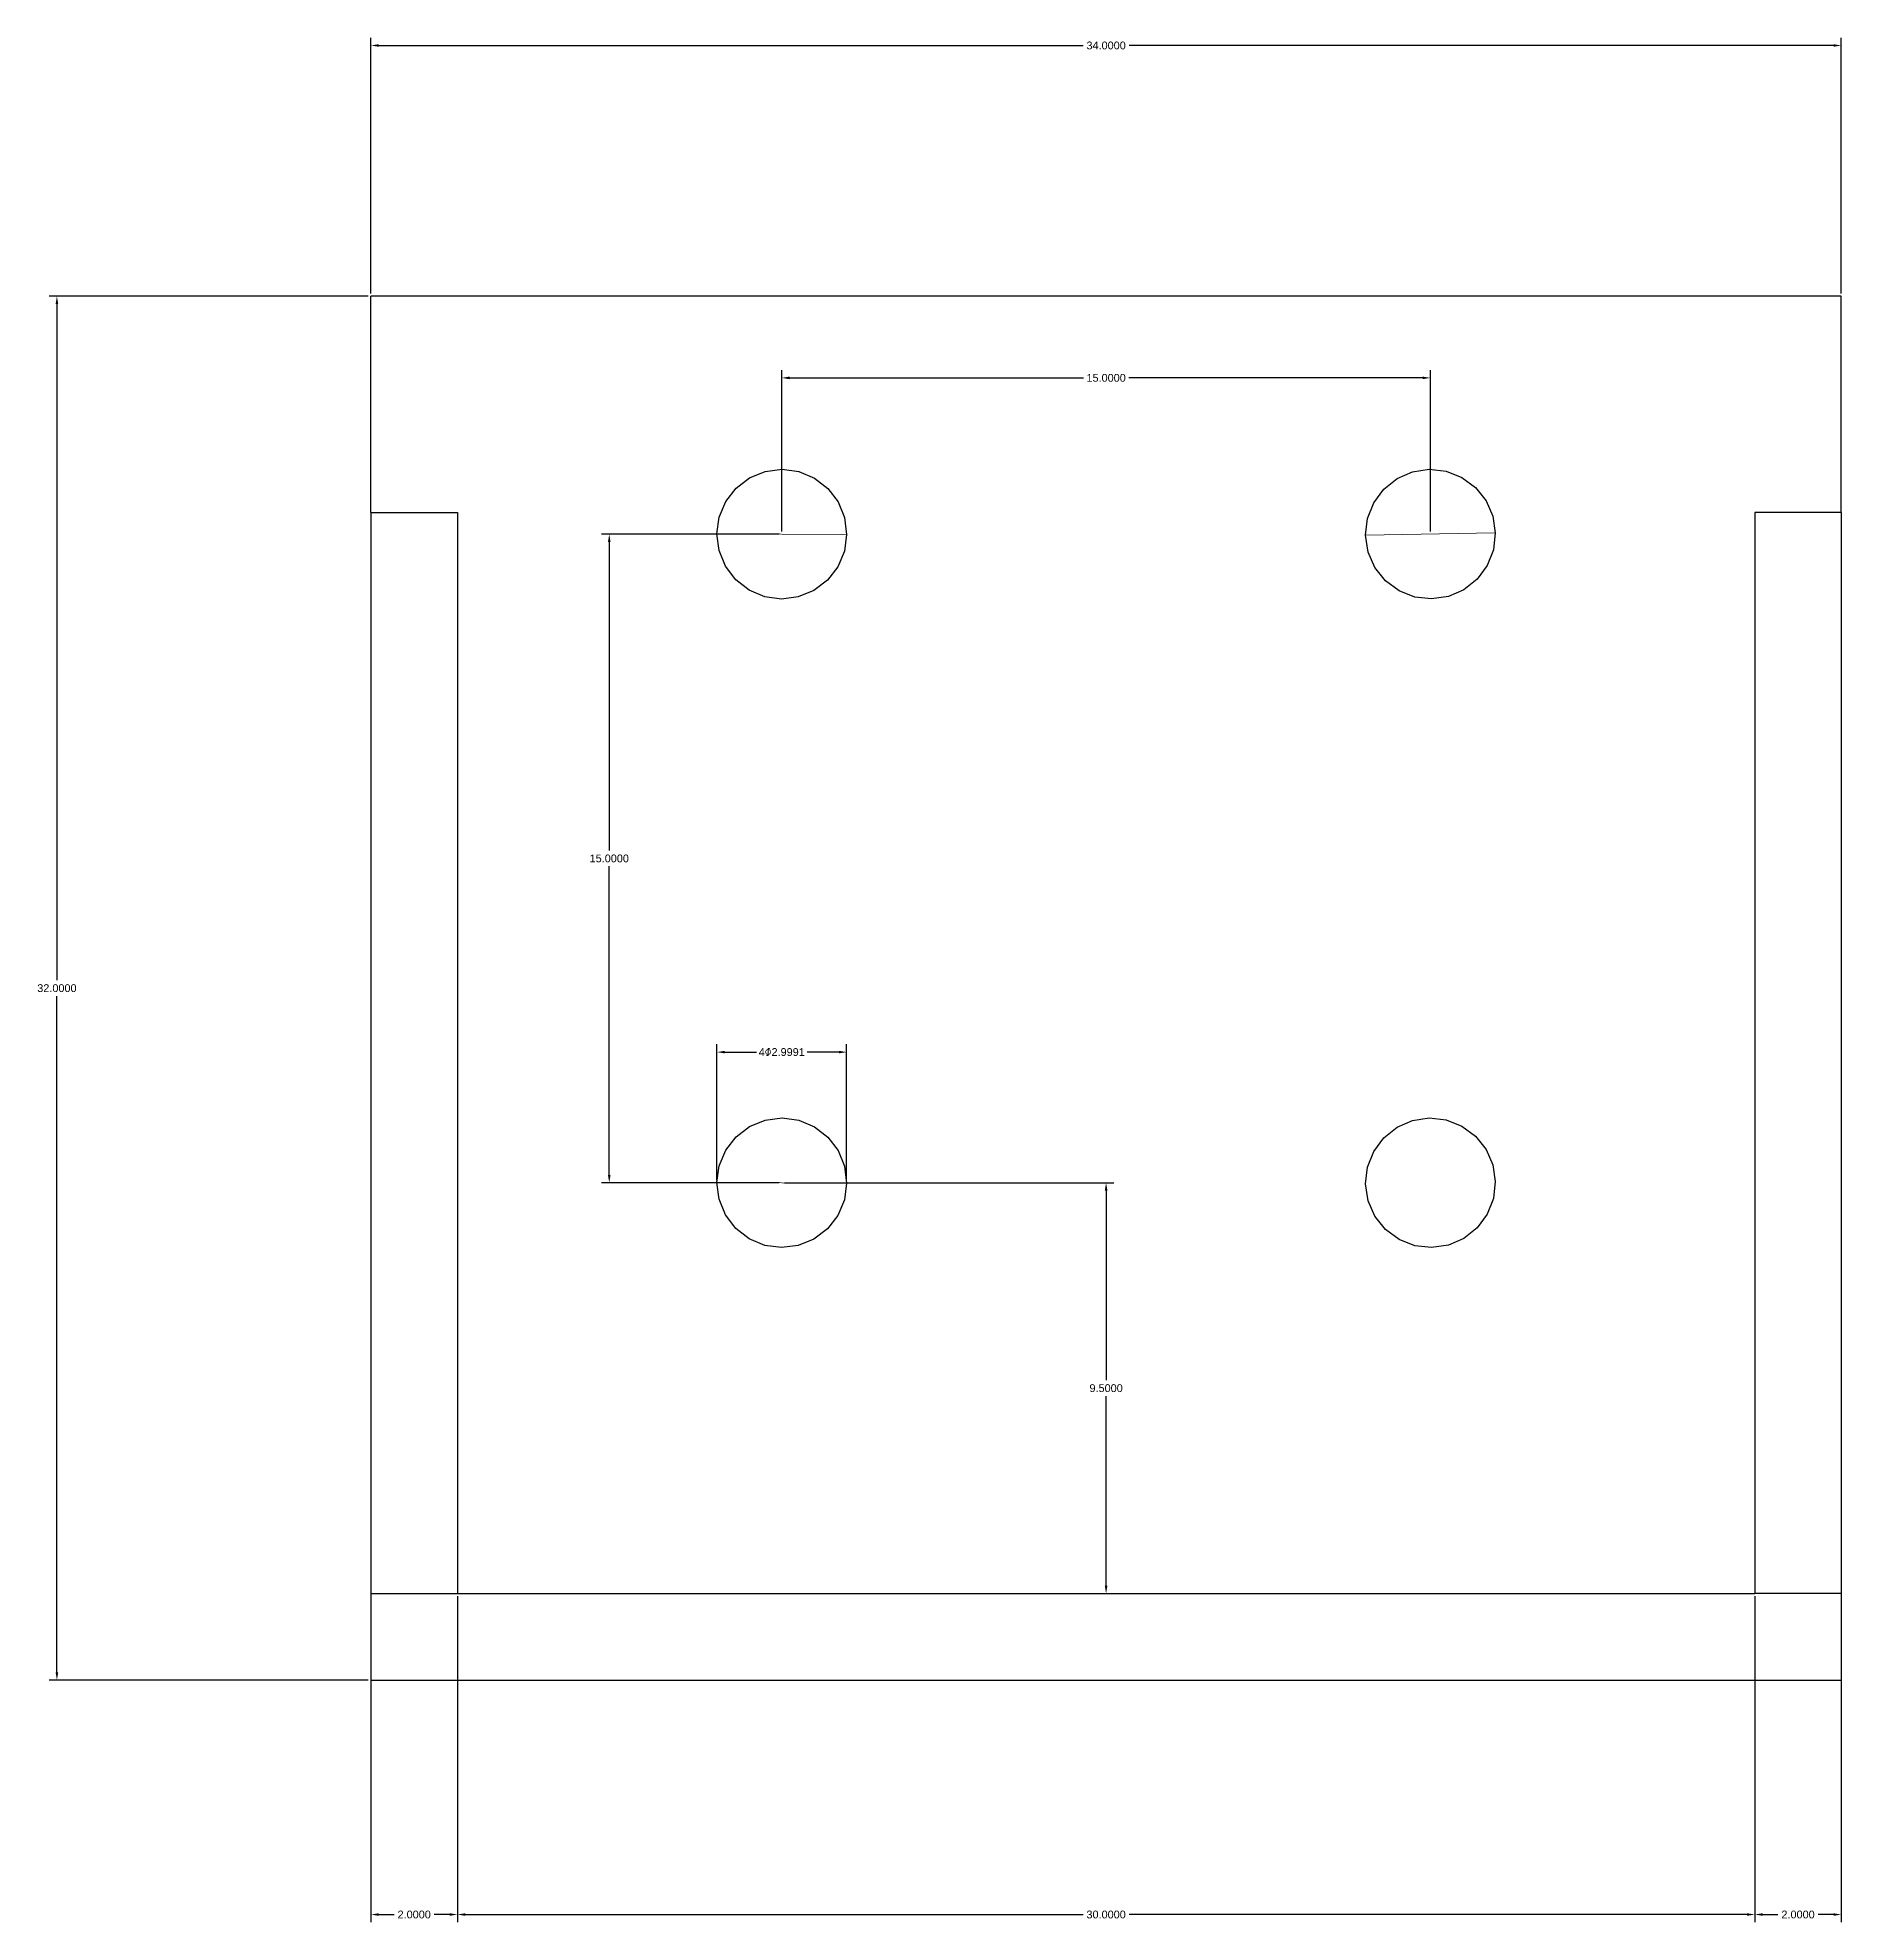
# Model space of a CAD drawing. Header units: millimetres. Extents: x -7 to 1163, y -7 to 637.
# Drawn here: x 59.55 to 101.26, y 338.93 to 382.51 of the extents above; entities that cross this region are included whole.
import ezdxf

# ---------------------------------------------------------------- set-up
doc = ezdxf.new("R2010")
doc.units = ezdxf.units.MM
doc.layers.get('DEFPOINTS').update_dxf_attribs({"lineweight": 18})
doc.layers.add('DIM', color=1, linetype='Continuous', lineweight=18)
doc.styles.get("Standard").update_dxf_attribs({"font": 'arial.ttf'})
doc.dimstyles.get("Standard").update_dxf_attribs({"dimtxt": 0.18, "dimasz": 0.18, "dimexe": 0.18, "dimexo": 0.0625, "dimgap": 0.09, "dimtad": 0, "dimtih": 1, "dimtoh": 1, "dimdec": 4, "dimzin": 0, "dimdsep": 46, "dimtxsty": 'Standard', "dimcen": 0.09, "dimadec": 0, "dimazin": 0, "dimtfac": 1, "dimtdec": 4, "dimtofl": 0, "dimtmove": 0, "dimatfit": 3, "dimfxl": 1, "dimtolj": 1, "dimtzin": 0, "dimarcsym": 0})

# ---------------------------------------------------------------- blocks, each defined once
blk = doc.blocks.new('*D103')
at = {"layer": 'DEFPOINTS', "color": 0, "ltscale": 5, "transparency": 16777216}
for p in [(67.26, 346.53), (69.26, 346.53), (69.26, 339.108)]:
    blk.add_point(p, dxfattribs=at)
at = {"layer": 'DIM', "color": 0, "lineweight": -2, "ltscale": 5, "transparency": 16777216}
for p, q in [((67.26, 346.467), (67.26, 338.928)), ((69.26, 346.467), (69.26, 338.928)), ((67.44, 339.108), (67.795, 339.108)), ((69.08, 339.108), (68.725, 339.108))]:
    blk.add_line(p, q, dxfattribs=at)
at = {"layer": 'DIM', "color": 0, "ltscale": 5, "transparency": 16777216}
for points in [[(67.44, 339.138), (67.44, 339.078), (67.26, 339.108)], [(69.08, 339.138), (69.08, 339.078), (69.26, 339.108)]]:
    blk.add_solid(points, dxfattribs=at)
at = {"layer": 'DIM', "color": 0, "ltscale": 5, "transparency": 16777216, "insert": (68.26, 339.108), "char_height": 0.18, "attachment_point": 5}
blk.add_mtext('\\A1;2.0000', dxfattribs=at)
blk = doc.blocks.new('*D104')
at = {"layer": 'DEFPOINTS', "color": 0, "ltscale": 5, "transparency": 16777216}
for p in [(69.26, 346.53), (99.26, 346.53), (99.26, 339.108)]:
    blk.add_point(p, dxfattribs=at)
at = {"layer": 'DIM', "color": 0, "lineweight": -2, "ltscale": 5, "transparency": 16777216}
for p, q in [((69.26, 346.467), (69.26, 338.928)), ((99.26, 346.467), (99.26, 338.928)), ((69.44, 339.108), (83.727, 339.108)), ((99.08, 339.108), (84.793, 339.108))]:
    blk.add_line(p, q, dxfattribs=at)
at = {"layer": 'DIM', "color": 0, "ltscale": 5, "transparency": 16777216}
for points in [[(69.44, 339.138), (69.44, 339.078), (69.26, 339.108)], [(99.08, 339.138), (99.08, 339.078), (99.26, 339.108)]]:
    blk.add_solid(points, dxfattribs=at)
at = {"layer": 'DIM', "color": 0, "ltscale": 5, "transparency": 16777216, "insert": (84.26, 339.108), "char_height": 0.18, "attachment_point": 5}
blk.add_mtext('\\A1;30.0000', dxfattribs=at)
blk = doc.blocks.new('*D105')
at = {"layer": 'DEFPOINTS', "color": 0, "ltscale": 5, "transparency": 16777216}
for p in [(99.26, 346.53), (101.26, 346.53), (101.26, 339.108)]:
    blk.add_point(p, dxfattribs=at)
at = {"layer": 'DIM', "color": 0, "lineweight": -2, "ltscale": 5, "transparency": 16777216}
for p, q in [((99.26, 346.467), (99.26, 338.928)), ((101.26, 346.467), (101.26, 338.928)), ((99.44, 339.108), (99.795, 339.108)), ((101.08, 339.108), (100.725, 339.108))]:
    blk.add_line(p, q, dxfattribs=at)
at = {"layer": 'DIM', "color": 0, "ltscale": 5, "transparency": 16777216}
for points in [[(99.44, 339.138), (99.44, 339.078), (99.26, 339.108)], [(101.08, 339.138), (101.08, 339.078), (101.26, 339.108)]]:
    blk.add_solid(points, dxfattribs=at)
at = {"layer": 'DIM', "color": 0, "ltscale": 5, "transparency": 16777216, "insert": (100.26, 339.108), "char_height": 0.18, "attachment_point": 5}
blk.add_mtext('\\A1;2.0000', dxfattribs=at)
blk = doc.blocks.new('*D106')
at = {"layer": 'DEFPOINTS', "color": 0, "ltscale": 5, "transparency": 16777216}
for p in [(101.26, 382.33), (67.26, 376.53), (101.26, 376.53)]:
    blk.add_point(p, dxfattribs=at)
at = {"layer": 'DIM', "color": 0, "lineweight": -2, "ltscale": 5, "transparency": 16777216}
for p, q in [((67.26, 376.592), (67.26, 382.51)), ((67.44, 382.33), (83.727, 382.33)), ((101.08, 382.33), (84.793, 382.33)), ((101.26, 376.592), (101.26, 382.51))]:
    blk.add_line(p, q, dxfattribs=at)
at = {"layer": 'DIM', "color": 0, "ltscale": 5, "transparency": 16777216}
for points in [[(67.44, 382.36), (67.44, 382.3), (67.26, 382.33)], [(101.08, 382.36), (101.08, 382.3), (101.26, 382.33)]]:
    blk.add_solid(points, dxfattribs=at)
at = {"layer": 'DIM', "color": 0, "ltscale": 5, "transparency": 16777216, "insert": (84.26, 382.33), "char_height": 0.18, "attachment_point": 5}
blk.add_mtext('\\A1;34.0000', dxfattribs=at)
blk = doc.blocks.new('*D107')
at = {"layer": 'DEFPOINTS', "color": 0, "ltscale": 5, "transparency": 16777216}
for p in [(67.26, 376.53), (59.999, 344.53), (67.26, 344.53)]:
    blk.add_point(p, dxfattribs=at)
at = {"layer": 'DIM', "color": 0, "lineweight": -2, "ltscale": 5, "transparency": 16777216}
for p, q in [((67.197, 376.53), (59.819, 376.53)), ((59.999, 376.35), (59.999, 360.712)), ((59.999, 344.71), (59.999, 360.348)), ((67.197, 344.53), (59.819, 344.53))]:
    blk.add_line(p, q, dxfattribs=at)
at = {"layer": 'DIM', "color": 0, "ltscale": 5, "transparency": 16777216}
for points in [[(59.969, 376.35), (60.029, 376.35), (59.999, 376.53)], [(59.969, 344.71), (60.029, 344.71), (59.999, 344.53)]]:
    blk.add_solid(points, dxfattribs=at)
at = {"layer": 'DIM', "color": 0, "ltscale": 5, "transparency": 16777216, "insert": (59.999, 360.53), "char_height": 0.18, "attachment_point": 5}
blk.add_mtext('\\A1;32.0000', dxfattribs=at)
blk = doc.blocks.new('*D108')
at = {"layer": 'DEFPOINTS', "color": 0, "ltscale": 5, "transparency": 16777216}
for p in [(76.76, 371.03), (72.771, 356.03), (76.76, 356.03)]:
    blk.add_point(p, dxfattribs=at)
at = {"layer": 'DIM', "color": 0, "lineweight": -2, "ltscale": 5, "transparency": 16777216}
for p, q in [((76.697, 371.03), (72.591, 371.03)), ((72.771, 370.85), (72.771, 363.712)), ((72.771, 356.21), (72.771, 363.348)), ((76.697, 356.03), (72.591, 356.03))]:
    blk.add_line(p, q, dxfattribs=at)
at = {"layer": 'DIM', "color": 0, "ltscale": 5, "transparency": 16777216}
for points in [[(72.741, 370.85), (72.801, 370.85), (72.771, 371.03)], [(72.741, 356.21), (72.801, 356.21), (72.771, 356.03)]]:
    blk.add_solid(points, dxfattribs=at)
at = {"layer": 'DIM', "color": 0, "ltscale": 5, "transparency": 16777216, "insert": (72.771, 363.53), "char_height": 0.18, "attachment_point": 5}
blk.add_mtext('\\A1;15.0000', dxfattribs=at)
blk = doc.blocks.new('*D109')
at = {"layer": 'DEFPOINTS', "color": 0, "ltscale": 5, "transparency": 16777216}
for p in [(91.76, 374.643), (76.76, 371.03), (91.76, 371.03)]:
    blk.add_point(p, dxfattribs=at)
at = {"layer": 'DIM', "color": 0, "lineweight": -2, "ltscale": 5, "transparency": 16777216}
for p, q in [((76.76, 371.092), (76.76, 374.823)), ((91.76, 371.092), (91.76, 374.823)), ((76.94, 374.643), (83.735, 374.643)), ((91.58, 374.643), (84.785, 374.643))]:
    blk.add_line(p, q, dxfattribs=at)
at = {"layer": 'DIM', "color": 0, "ltscale": 5, "transparency": 16777216}
for points in [[(76.94, 374.673), (76.94, 374.613), (76.76, 374.643)], [(91.58, 374.673), (91.58, 374.613), (91.76, 374.643)]]:
    blk.add_solid(points, dxfattribs=at)
at = {"layer": 'DIM', "color": 0, "ltscale": 5, "transparency": 16777216, "insert": (84.26, 374.643), "char_height": 0.18, "attachment_point": 5}
blk.add_mtext('\\A1;15.0000', dxfattribs=at)
blk = doc.blocks.new('*D110')
at = {"layer": 'DEFPOINTS', "color": 0, "ltscale": 5, "transparency": 16777216}
for p in [(78.26, 359.052), (75.261, 356.03), (78.26, 356.023)]:
    blk.add_point(p, dxfattribs=at)
at = {"layer": 'DIM', "color": 0, "lineweight": -2, "ltscale": 5, "transparency": 16777216}
for p, q in [((75.261, 356.092), (75.261, 359.232)), ((78.26, 356.086), (78.26, 359.232)), ((75.441, 359.052), (76.175, 359.052)), ((78.08, 359.052), (77.346, 359.052))]:
    blk.add_line(p, q, dxfattribs=at)
at = {"layer": 'DIM', "color": 0, "ltscale": 5, "transparency": 16777216}
for points in [[(75.441, 359.082), (75.441, 359.022), (75.261, 359.052)], [(78.08, 359.082), (78.08, 359.022), (78.26, 359.052)]]:
    blk.add_solid(points, dxfattribs=at)
at = {"layer": 'DIM', "color": 0, "ltscale": 5, "transparency": 16777216, "insert": (76.76, 359.052), "char_height": 0.18, "attachment_point": 5}
blk.add_mtext('\\A1;4{\\Fgbenor,gbcbig|c134;Φ}2.9991', dxfattribs=at)
blk = doc.blocks.new('*D111')
at = {"layer": 'DEFPOINTS', "color": 0, "ltscale": 5, "transparency": 16777216}
for p in [(76.76, 356.03), (76.76, 346.53), (84.26, 346.53)]:
    blk.add_point(p, dxfattribs=at)
at = {"layer": 'DIM', "color": 0, "lineweight": -2, "ltscale": 5, "transparency": 16777216}
for p, q in [((76.822, 356.03), (84.44, 356.03)), ((84.26, 355.85), (84.26, 351.462)), ((84.26, 346.71), (84.26, 351.098)), ((76.822, 346.53), (84.44, 346.53))]:
    blk.add_line(p, q, dxfattribs=at)
at = {"layer": 'DIM', "color": 0, "ltscale": 5, "transparency": 16777216}
for points in [[(84.23, 355.85), (84.29, 355.85), (84.26, 356.03)], [(84.23, 346.71), (84.29, 346.71), (84.26, 346.53)]]:
    blk.add_solid(points, dxfattribs=at)
at = {"layer": 'DIM', "color": 0, "ltscale": 5, "transparency": 16777216, "insert": (84.26, 351.28), "char_height": 0.18, "attachment_point": 5}
blk.add_mtext('\\A1;9.5000', dxfattribs=at)

msp = doc.modelspace()

# ---------------------------------------------------------------- linework, layer by layer
for p, q in [((101.25995, 376.52984), (67.25995, 376.52984)), ((67.25995, 371.52984), (67.25995, 376.52984)), ((101.25995, 371.52984), (101.25995, 376.52984)), ((75.70392, 372.09511), (76.01562, 372.33213)), ((76.01562, 372.33213), (76.37804, 372.4804)), ((76.37804, 372.4804), (76.76649, 372.52982)), ((76.76649, 372.52982), (77.15449, 372.47702)), ((77.15449, 372.47702), (77.51561, 372.32559)), ((77.51561, 372.32559), (77.82523, 372.08586)), ((90.68022, 372.07107), (90.9865, 372.31505)), ((90.9865, 372.31505), (91.3455, 372.47144)), ((91.3455, 372.47144), (91.73273, 372.52959)), ((91.73273, 372.52959), (92.12183, 372.48553)), ((92.12183, 372.48553), (92.48626, 372.34227)), ((92.48626, 372.34227), (92.80119, 372.10957)), ((75.31277, 371.42437), (75.4642, 371.78549)), ((75.4642, 371.78549), (75.70392, 372.09511)), ((77.82523, 372.08586), (78.06225, 371.77417)), ((78.06225, 371.77417), (78.21052, 371.41175)), ((90.30426, 371.39171), (90.44752, 371.75614)), ((90.44752, 371.75614), (90.68022, 372.07107)), ((92.80119, 372.10957), (93.04517, 371.80329)), ((93.04517, 371.80329), (93.20156, 371.44429)), ((67.25995, 371.52984), (67.25995, 346.52984)), ((67.25995, 371.52984), (69.25995, 371.52984)), ((69.25995, 371.52984), (69.25995, 346.52984)), ((75.25997, 371.03637), (75.31277, 371.42437)), ((78.21052, 371.41175), (78.25994, 371.0233)), ((90.2602, 371.00262), (90.30426, 371.39171)), ((93.20156, 371.44429), (93.25971, 371.05706)), ((99.25995, 371.52984), (99.25995, 346.52984)), ((101.25995, 371.52984), (99.25995, 371.52984)), ((101.25995, 371.52984), (101.25995, 346.52984)), ((75.30939, 370.64792), (75.25997, 371.03637)), ((78.25994, 371.0233), (78.20714, 370.6353)), ((90.31835, 370.61538), (90.2602, 371.00262)), ((93.25971, 371.05706), (93.21565, 370.66796)), ((75.45766, 370.2855), (75.30939, 370.64792)), ((78.20714, 370.6353), (78.05571, 370.27418)), ((90.47474, 370.25639), (90.31835, 370.61538)), ((93.21565, 370.66796), (93.07239, 370.30353)), ((75.69468, 369.97381), (75.45766, 370.2855)), ((78.05571, 370.27418), (77.81598, 369.96456)), ((90.71872, 369.9501), (90.47474, 370.25639)), ((93.07239, 370.30353), (92.83969, 369.9886)), ((76.0043, 369.73408), (75.69468, 369.97381)), ((76.36542, 369.58265), (76.0043, 369.73408)), ((76.75342, 369.52985), (76.36542, 369.58265)), ((77.14186, 369.57927), (76.75342, 369.52985)), ((77.50429, 369.72754), (77.14186, 369.57927)), ((77.81598, 369.96456), (77.50429, 369.72754)), ((91.03365, 369.7174), (90.71872, 369.9501)), ((91.39808, 369.57414), (91.03365, 369.7174)), ((91.78717, 369.53008), (91.39808, 369.57414)), ((92.17441, 369.58823), (91.78717, 369.53008)), ((92.5334, 369.74462), (92.17441, 369.58823)), ((92.83969, 369.9886), (92.5334, 369.74462)), ((76.01562, 357.33213), (76.37804, 357.4804)), ((76.37804, 357.4804), (76.76649, 357.52982)), ((76.76649, 357.52982), (77.15449, 357.47702)), ((77.15449, 357.47702), (77.51561, 357.32559)), ((90.9865, 357.31505), (91.3455, 357.47144)), ((91.3455, 357.47144), (91.73273, 357.52959)), ((91.73273, 357.52959), (92.12183, 357.48553)), ((92.12183, 357.48553), (92.48626, 357.34227)), ((75.4642, 356.78549), (75.70392, 357.09511)), ((75.70392, 357.09511), (76.01562, 357.33213)), ((77.51561, 357.32559), (77.82523, 357.08586)), ((77.82523, 357.08586), (78.06225, 356.77417)), ((90.44752, 356.75614), (90.68022, 357.07107)), ((90.68022, 357.07107), (90.9865, 357.31505)), ((92.48626, 357.34227), (92.80119, 357.10957)), ((92.80119, 357.10957), (93.04517, 356.80329)), ((75.31277, 356.42437), (75.4642, 356.78549)), ((78.06225, 356.77417), (78.21052, 356.41175)), ((90.30426, 356.39171), (90.44752, 356.75614)), ((93.04517, 356.80329), (93.20156, 356.44429)), ((75.25997, 356.03637), (75.31277, 356.42437)), ((78.21052, 356.41175), (78.25994, 356.0233)), ((90.2602, 356.00262), (90.30426, 356.39171)), ((93.20156, 356.44429), (93.25971, 356.05706)), ((75.30939, 355.64792), (75.25997, 356.03637)), ((75.45766, 355.2855), (75.30939, 355.64792)), ((78.20714, 355.6353), (78.05571, 355.27418)), ((78.25994, 356.0233), (78.20714, 355.6353)), ((90.31835, 355.61538), (90.2602, 356.00262)), ((93.21565, 355.66796), (93.07239, 355.30353)), ((93.25971, 356.05706), (93.21565, 355.66796)), ((75.69468, 354.97381), (75.45766, 355.2855)), ((78.05571, 355.27418), (77.81598, 354.96456)), ((90.47474, 355.25639), (90.31835, 355.61538)), ((90.71872, 354.9501), (90.47474, 355.25639)), ((93.07239, 355.30353), (92.83969, 354.9886)), ((76.0043, 354.73408), (75.69468, 354.97381)), ((77.81598, 354.96456), (77.50429, 354.72754)), ((91.03365, 354.7174), (90.71872, 354.9501)), ((92.83969, 354.9886), (92.5334, 354.74462)), ((76.36542, 354.58265), (76.0043, 354.73408)), ((76.75342, 354.52985), (76.36542, 354.58265)), ((77.14186, 354.57927), (76.75342, 354.52985)), ((77.50429, 354.72754), (77.14186, 354.57927)), ((91.39808, 354.57414), (91.03365, 354.7174)), ((91.78717, 354.53008), (91.39808, 354.57414)), ((92.17441, 354.58823), (91.78717, 354.53008)), ((92.5334, 354.74462), (92.17441, 354.58823)), ((67.25995, 346.52984), (67.25995, 344.52984)), ((67.25995, 346.52984), (69.25995, 346.52984)), ((69.25995, 346.52984), (99.25995, 346.52984)), ((101.25995, 346.52984), (99.25995, 346.52984)), ((101.25995, 346.52984), (101.25995, 344.52984)), ((67.25995, 344.52984), (101.25995, 344.52984))]:
    msp.add_line(p, q)
at = {"layer": 'DIM', "ltscale": 5}
for p, q in [((75.25997, 371.03637), (78.25994, 371.0233)), ((90.2602, 371.00262), (93.25971, 371.05706)), ((75.25997, 356.03637), (78.25994, 356.0233))]:
    msp.add_line(p, q, dxfattribs=at)

# ---------------------------------------------------------------- dimensions: what is measured, and where the dimension line sits
for base, p1, p2, picture, middle in [((101.25995, 382.33014), (67.25995, 376.52984), (101.25995, 376.52984), '*D106', (84.25995, 382.33014)), ((91.75995, 374.64325), (76.75995, 371.02984), (91.75995, 371.02984), '*D109', (84.25995, 374.64325)), ((69.25995, 339.1084), (67.25995, 346.52984), (69.25995, 346.52984), '*D103', (68.25995, 339.1084)), ((99.25995, 339.1084), (69.25995, 346.52984), (99.25995, 346.52984), '*D104', (84.25995, 339.1084)), ((101.25995, 339.1084), (99.25995, 346.52984), (101.25995, 346.52984), '*D105', (100.25995, 339.1084))]:
    dim = msp.add_linear_dim(base=base, p1=p1, p2=p2, dimstyle='Standard', dxfattribs=at)
    dim.commit()
    dim.dimension.update_dxf_attribs({"geometry": picture, "text_midpoint": middle})
for base, p1, p2, picture, middle in [((59.99929, 344.52984), (67.25995, 376.52984), (67.25995, 344.52984), '*D107', (59.99929, 360.52984)), ((72.77101, 356.02984), (76.75995, 371.02984), (76.75995, 356.02984), '*D108', (72.77101, 363.52984)), ((84.25995, 346.52984), (76.75995, 356.02984), (76.75995, 346.52984), '*D111', (84.25995, 351.27984))]:
    dim = msp.add_linear_dim(base=base, p1=p1, p2=p2, angle=90, dimstyle='Standard', dxfattribs=at)
    dim.commit()
    dim.dimension.update_dxf_attribs({"geometry": picture, "text_midpoint": middle})
dim = msp.add_linear_dim(base=(78.25994, 359.05163), p1=(75.2608, 356.02984), p2=(78.25994, 356.0233), text='4{\\Fgbenor,gbcbig|c134;Φ}<>', dimstyle='Standard', dxfattribs=at)
dim.commit()
dim.dimension.update_dxf_attribs({"geometry": '*D110', "text_midpoint": (76.76037, 359.05163)})

doc.saveas('drawing.dxf')
